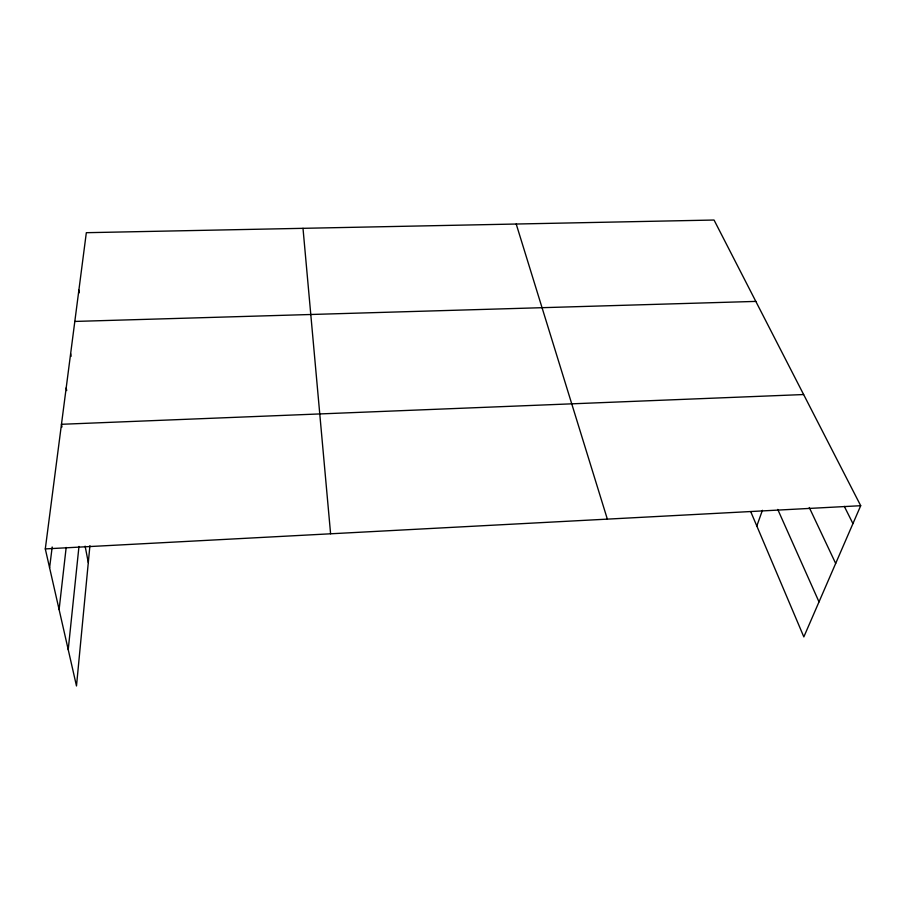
<?xml version="1.0" encoding="UTF-8"?>
<svg xmlns="http://www.w3.org/2000/svg" width="906" height="906" viewBox="0 0 906 906"><rect width="100%" height="100%" fill="white"/><g stroke="black" fill="none" stroke-linecap="round" stroke-linejoin="round"><path stroke-width="1.36" d="M89.921 545.684L76.489 685.967L45.3 548.911L86.33 232.695L714.053 220.033L860.7 505.707L803.837 636.895L750.881 512.003M68.222 649.659L78.969 546.431M59.105 609.568L66.172 547.451M49.592 567.779L52.186 546.998M756.816 526.012L762.41 510.316M45.3 548.911L860.7 505.707M803.633 394.54L61.472 424.291L61.993 426.986M74.813 321.437L755.831 301.404M844.324 506.386L852.942 523.611M809.273 507.507L835.672 563.453M777.756 509.432L819.013 601.89M516.205 224.02L607.348 519.127M85.119 546.148L88.301 562.558M66.195 387.893L66.693 390.577M70.634 353.668L71.11 356.33M78.879 290.135L79.309 292.763M303 228.323L330.599 533.793"/></g></svg>
